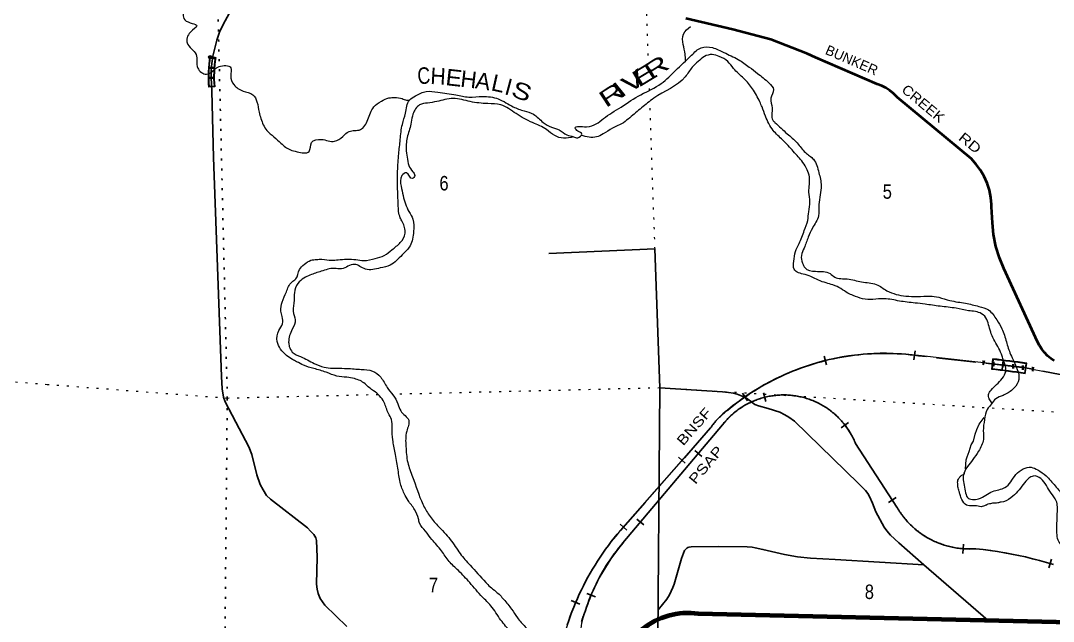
# Model space of a CAD drawing. Header units: feet. Extents: x -757852 to -501257, y -360805 to -170898.
# Drawn here: x -536034 to -523554, y -313832 to -306567 of the extents above; entities that cross this region are included whole.
import ezdxf

# ---------------------------------------------------------------- set-up
doc = ezdxf.new("R2010")
doc.units = ezdxf.units.FT
doc.header["$LTSCALE"] = 80
doc.header["$PDMODE"] = 32
doc.header["$PDSIZE"] = 40
doc.linetypes.add('DOTTED', pattern=[1.5, 0.3, -1.2])
doc.linetypes.add('LONG_DASHED', pattern=[7.5, 6, -1.5])
for name, color, linetype, lineweight in [('23', 7, 'Continuous', 70), ('26', 7, 'Continuous', 40), ('27', 7, 'Continuous', 13), ('29', 7, 'Continuous', 25), ('31', 7, 'Continuous', 13), ('34', 7, 'Continuous', 13), ('39', 7, 'Continuous', 13), ('41', 7, 'Continuous', 13), ('6', 7, 'DOTTED', 25), ('63', 7, 'Continuous', 25), ('7', 7, 'DOTTED', 13)]:
    doc.layers.add(name, color=color, linetype=linetype, lineweight=lineweight)

msp = doc.modelspace()

# ---------------------------------------------------------------- linework, layer by layer
at = {"layer": '23'}
msp.add_lwpolyline([(-528779.17, -314521.96), (-528771.75, -314429.19), (-528754.28, -314334.54), (-528727.02, -314242.24), (-528690.25, -314153.29), (-528644.39, -314068.67), (-528589.93, -313989.31), (-528587.62, -313986.94), (-528521.18, -313925.91), (-528448.73, -313872.15), (-528371.05, -313826.26), (-528289, -313788.74), (-528203.48, -313760), (-528115.42, -313740.36), (-528065.93, -313733.57), (-528025.79, -313730.04), (-527935.58, -313729.13), (-527845.76, -313737.67), (-520232.76, -313915.46)], dxfattribs=at)
at = {"layer": '26'}
msp.add_lwpolyline([(-523542.78, -310680.74), (-523585.86, -310651.92), (-523625.7, -310618.77), (-523661.86, -310581.63), (-523693.94, -310540.91), (-523721.58, -310497.06), (-523744.49, -310450.57), (-524150.2, -309565.91), (-524205.96, -309435.05), (-524248.53, -309296.9), (-524276.43, -309155.06), (-524289.35, -309011.09), (-524299.37, -308817.93), (-524300.25, -308791.86), (-524309.21, -308704.16), (-524327.28, -308617.88), (-524354.27, -308533.95), (-524389.88, -308453.31), (-524433.73, -308376.84), (-524485.33, -308305.36), (-524544.12, -308239.68), (-525437.76, -307496.25), (-525444.3, -307488.81), (-525484.7, -307448.19), (-525529.11, -307412.01), (-525577.07, -307380.68), (-525628.04, -307354.53), (-525681.46, -307333.85), (-526429.75, -307010.85), (-526525.64, -306966.85), (-526969.33, -306796.71), (-527428.38, -306673.89), (-527996.03, -306541.41)], dxfattribs=at)
at = {"layer": '29'}
for p, q in [((-533723.31, -307418.69), (-533702.32, -308221.33)), ((-533702.32, -308221.33), (-533606.4, -310871.08)), ((-528308.2, -311009.14), (-527551.75, -311057.84)), ((-525118.87, -313149.06), (-526192.24, -313084.94)), ((-525118.87, -313149.06), (-524340.65, -313823.01))]:
    msp.add_line(p, q, dxfattribs=at)
for points in [[(-533723.31, -307418.69), (-533731.84, -307254.13), (-533730.05, -307188.69), (-533726.43, -307117.83), (-533712.01, -306997.33), (-533661.47, -306802.36), (-533647.02, -306754.96), (-533629.87, -306706.22), (-533582.06, -306603.78), (-533434.07, -306336.6), (-533358.27, -306166.9), (-533351.95, -306151.1), (-533345.63, -306125.83), (-533340.22, -306076.64), (-533311.34, -305805.85)], [(-529651.7, -309381.65), (-528369.17, -309326.22), (-528308.2, -311009.14), (-528336.37, -314531.79)], [(-533606.4, -310871.08), (-533599.18, -311020.9), (-533581.13, -311118.38), (-533563.08, -311177.96), (-533433.14, -311423.49), (-533274.31, -311719.56), (-533238.21, -311815.23), (-533180.46, -312058.95), (-533137.14, -312178.09), (-533104.65, -312239.47), (-533061.33, -312308.07), (-533014.41, -312355.02), (-532566.82, -312701.64), (-532528.9, -312740.43), (-532491, -312780.15), (-532467.54, -312819.86), (-532458.53, -312853.29), (-532451.31, -313055.48), (-532458.53, -313380.44), (-532451.29, -313443.6), (-532438.66, -313495.95), (-532415.2, -313553.72), (-532386.33, -313597.08), (-532357.44, -313634.96), (-532090.34, -313893.15)], [(-525118.87, -313149.06), (-525419.96, -312881.41), (-525521.03, -312788.43), (-525566.15, -312737.88), (-525596.84, -312693.66), (-525697.91, -312505.9), (-525737.62, -312401.19), (-525773.72, -312321.75), (-525795.38, -312283.84), (-525822.45, -312249.54), (-525907.28, -312162.88), (-526683.38, -311411.85), (-526750.17, -311360.39), (-526797.09, -311333.3), (-526860.26, -311303.53), (-527001.05, -311256.59), (-527118.37, -311226.79), (-527159.88, -311209.65), (-527260.95, -311133.82), (-527295.24, -311114.86), (-527376.46, -311083.27), (-527419.78, -311073.33), (-527477.54, -311065.22), (-527551.75, -311057.84)], [(-526192.24, -313084.94), (-526490.26, -313065.6), (-526647.28, -313050.25), (-526804.31, -313022.27), (-527064.21, -312960.89), (-527158.06, -312941.93), (-527192.35, -312935.62), (-527255.53, -312932), (-527605.67, -312924.78), (-527930.55, -312928.39), (-527955.82, -312933.35), (-527971.16, -312938.77), (-527984.7, -312947.8), (-527996.43, -312958.63), (-528009.96, -312975.33), (-528046.06, -313072.82), (-528136.3, -313379.73), (-528150.76, -313423.05), (-528172.42, -313467.28), (-528194.07, -313510.61), (-528226.55, -313563.88), (-528327.62, -313693.86)]]:
    msp.add_lwpolyline(points, dxfattribs=at)
at = {"layer": '29', "linetype": 'DOTTED', "lineweight": 100}
msp.add_arc((-532298.04, -307241.25), 1433.34, 170.55497, 185.15661, dxfattribs=at)
at = {"layer": '31'}
for p, q in [((-533748.98, -307000.1), (-533674.92, -307011.98)), ((-533742.37, -307009.25), (-533684.11, -307018.6)), ((-533688.21, -307366.91), (-533762.95, -307373.25)), ((-533696.88, -307359.61), (-533755.67, -307364.6))]:
    msp.add_line(p, q, dxfattribs=at)
for radius, start, end in [(1470.84, 170.55498, 185.15662), (1462.84, 170.87474, 184.83687), (1403.84, 170.87429, 184.83642), (1395.84, 170.55495, 185.1566)]:
    msp.add_arc((-532298.04, -307241.25), radius, start, end, dxfattribs=at)
msp.add_point((-533742.37, -307009.25), dxfattribs=at)
at = {"layer": '34'}
for p, q in [((-523892.7, -310763.27), (-525182.21, -310617.98)), ((-527697.28, -311490.51), (-528787.42, -312733.58)), ((-528753.92, -312881.28), (-527551.72, -311454.94)), ((-525943.77, -311682.63), (-525446.11, -312449.68))]:
    msp.add_line(p, q, dxfattribs=at)
at = {"layer": '34', "lineweight": 25}
for p, q in [((-527028.44, -311174.64), (-527055.72, -311067.45)), ((-526116.77, -311492.33), (-526028.62, -311425.51)), ((-527800.29, -311836.92), (-527884.87, -311765.63)), ((-525546.11, -312393.84), (-525453.32, -312333.64)), ((-528502.05, -312665.46), (-528586.62, -312594.18)), ((-524649.52, -313010.11), (-524641.54, -312899.78)), ((-523607.72, -313184.08), (-523575.99, -313078.12)), ((-529087.47, -313536.93), (-529189.59, -313494.43))]:
    msp.add_line(p, q, dxfattribs=at)
for points in [[(-527401.62, -311300.95), (-527388.74, -311290.73), (-527375.73, -311280.86), (-527362.56, -311271.14), (-527349.27, -311261.67), (-527335.71, -311252.39), (-527322.02, -311243.45), (-527308.24, -311234.71), (-527294.2, -311226.14), (-527280.14, -311217.88), (-527265.88, -311209.83), (-527251.39, -311202.1), (-527236.93, -311194.58), (-527222.27, -311187.29), (-527207.38, -311180.31), (-527192.52, -311173.54), (-527177.55, -311167.03), (-527162.35, -311160.83), (-527147.08, -311154.81), (-527131.75, -311149.17), (-527116.34, -311143.79), (-527100.75, -311138.55), (-527085.11, -311133.7), (-527069.46, -311129.14), (-527053.65, -311124.72), (-527037.78, -311120.68), (-527021.9, -311116.94), (-527005.83, -311113.42), (-526989.84, -311110.24), (-526973.76, -311107.23), (-526957.55, -311104.57), (-526941.41, -311102.24), (-526925.16, -311100.17), (-526908.93, -311098.31), (-526892.56, -311096.79), (-526876.29, -311095.52), (-526859.88, -311094.6), (-526843.59, -311093.93), (-526827.19, -311093.51), (-526810.85, -311093.43), (-526794.49, -311093.64), (-526778.16, -311094.06), (-526761.77, -311094.86), (-526745.39, -311095.88), (-526729.09, -311097.22), (-526712.8, -311098.78), (-526696.55, -311100.75), (-526680.32, -311102.93), (-526664.2, -311105.35), (-526648.05, -311108.07), (-526631.97, -311111.12), (-526615.87, -311114.46), (-526599.91, -311117.97), (-526583.99, -311121.89), (-526568.17, -311126.06), (-526552.38, -311130.43), (-526536.76, -311135.09), (-526521.11, -311140.12), (-526505.58, -311145.32), (-526490.21, -311150.88), (-526474.9, -311156.55), (-526459.62, -311162.66), (-526444.57, -311168.95), (-526429.62, -311175.49), (-526414.65, -311182.31), (-526399.96, -311189.46), (-526385.33, -311196.72), (-526370.85, -311204.36), (-526356.39, -311212.2), (-526342.24, -311220.27), (-526328.16, -311228.67), (-526314.22, -311237.23), (-526300.38, -311246.03), (-526286.82, -311255.14), (-526273.29, -311264.46), (-526259.97, -311273.97), (-526246.84, -311283.77), (-526233.95, -311293.76), (-526221.16, -311303.99), (-526208.5, -311314.37), (-526196.13, -311325.07), (-526183.89, -311335.92), (-526171.85, -311347.06), (-526159.94, -311358.35), (-526148.35, -311369.87), (-526136.9, -311381.55), (-526125.67, -311393.41), (-526114.63, -311405.57), (-526103.86, -311417.81), (-526093.19, -311430.3), (-526082.86, -311442.94), (-526072.65, -311455.83), (-526062.78, -311468.84), (-526053.05, -311482.01), (-526043.58, -311495.3), (-526034.31, -311508.86), (-526025.38, -311522.55), (-526016.62, -311536.32), (-526008.06, -311550.37), (-525999.79, -311564.43), (-525991.75, -311578.69)], [(-529254.31, -313836.65), (-529252.43, -313828.3), (-529250.38, -313820.04), (-529248.24, -313811.82), (-529245.93, -313803.57), (-529243.51, -313795.44), (-529240.93, -313787.31), (-529238.16, -313779.23), (-529235.31, -313771.23), (-529232.32, -313763.25), (-529229.13, -313755.31), (-529225.87, -313747.46), (-529222.47, -313739.67), (-529218.92, -313731.98), (-529208.9, -313700.28), (-529195.37, -313659.7), (-529180.97, -313619.21), (-529166.01, -313579.21), (-529150.35, -313539.14), (-529133.94, -313499.7), (-529116.83, -313460.19), (-529098.98, -313421.32), (-529080.59, -313382.59), (-529061.64, -313344.32), (-529041.8, -313306.14), (-529021.22, -313268.61), (-529000.25, -313231.38), (-528978.41, -313194.25), (-528956.16, -313157.79), (-528933.19, -313121.61), (-528909.31, -313085.87), (-528885.21, -313050.64), (-528860.39, -313015.69), (-528834.66, -312981.19), (-528808.71, -312947.19), (-528782.18, -312913.66), (-528754.76, -312880.57), (-527552.57, -311454.24), (-527550.81, -311452.02), (-527540.58, -311439.24), (-527530.2, -311426.58), (-527519.5, -311414.21), (-527508.65, -311401.97), (-527497.5, -311389.93), (-527486.21, -311378.02), (-527474.7, -311366.43), (-527463.02, -311354.98), (-527451.15, -311343.75), (-527439, -311332.72), (-527426.75, -311321.95), (-527414.26, -311311.28), (-527401.62, -311300.95)], [(-525991.75, -311578.69), (-525984.02, -311593.18), (-525976.5, -311607.64), (-525969.21, -311622.3), (-525962.22, -311637.18), (-525955.45, -311652.04), (-525948.95, -311667.02), (-525942.79, -311682.12), (-525445.17, -312449.1), (-525440.82, -312456.61), (-525431.71, -312471.76), (-525422.41, -312486.78), (-525412.72, -312501.56), (-525402.84, -312516.24), (-525392.77, -312530.69), (-525382.42, -312545.03), (-525371.77, -312559.13), (-525360.82, -312573.11), (-525349.79, -312586.88), (-525338.36, -312600.41), (-525326.77, -312613.73), (-525314.96, -312626.94), (-525302.98, -312639.82), (-525290.61, -312652.57), (-525278.15, -312665.12), (-525265.41, -312677.33), (-525252.58, -312689.44), (-525239.36, -312701.31), (-525226.07, -312712.87), (-525212.58, -312724.21), (-525198.81, -312735.43), (-525184.85, -312746.23), (-525170.81, -312756.93), (-525156.49, -312767.29), (-525141.98, -312777.53), (-525127.39, -312787.37), (-525112.52, -312796.98), (-525097.55, -312806.38), (-525082.41, -312815.56), (-525067.1, -312824.32), (-525051.59, -312832.97), (-525036.01, -312841.3), (-525020.24, -312849.33), (-525004.41, -312857.03), (-524988.37, -312864.52), (-524972.26, -312871.79), (-524955.98, -312878.65), (-524939.61, -312885.3), (-524923.06, -312891.63), (-524906.43, -312897.75), (-524889.73, -312903.46), (-524872.94, -312908.96), (-524856.08, -312914.15), (-524839.04, -312919.01), (-524822.01, -312923.58), (-524804.81, -312927.93), (-524787.64, -312931.87), (-524770.28, -312935.59), (-524752.95, -312938.92), (-524735.54, -312942.04), (-524718.15, -312944.84), (-524700.58, -312947.33), (-524683.05, -312949.42), (-524665.52, -312951.31), (-524647.82, -312952.87), (-524630.24, -312954.14), (-524612.59, -312955.1), (-524594.87, -312955.65), (-524577.27, -312956), (-524559.59, -312956.05), (-524541.83, -312955.68), (-524524.19, -312955.12), (-524506.59, -312954.25), (-524488.8, -312952.97), (-524402.99, -312962.74), (-524316.36, -312974.12), (-524230.65, -312986.79), (-524144.9, -313001.04), (-524059.25, -313017.33), (-523974.37, -313034.42), (-523889.46, -313053.1), (-523804.64, -313073.82), (-523720.61, -313095.36), (-523637, -313118.31), (-523553.44, -313143.34)]]:
    msp.add_lwpolyline(points, dxfattribs=at)
at = {"layer": '34'}
for centre, radius, start, end in [((-525592.86, -313553.2), 2963.81, 82.03586, 129.79826), ((-506144.9, -220946.05), 91553.9, 258.8224, 259.25715), ((-526813.24, -312031.32), 936.79, 21.8529, 142.0278), ((-526917.73, -312036.87), 951.96, 126.94894, 144.97455), ((-524567.67, -311943.09), 1014.05, 209.97164, 274.45943), ((-526297.34, -314881.83), 3288.7, 139.21479, 163.14156), ((-526873.21, -314458.54), 2454.55, 140.01493, 162.79181), ((-525009.96, -317906.42), 4979.7, 72.99745, 83.99289), ((-528777.04, -313939.58), 487.12, 154.82595, 214.82992)]:
    msp.add_arc(centre, radius, start, end, dxfattribs=at)
at = {"layer": '34', "linetype": 'DOTTED', "lineweight": 100}
msp.add_arc((-526040.64, -326003.24), 15384.06, 81.58885, 84.02116, dxfattribs=at)
at = {"layer": '39'}
for p, q in [((-524644.42, -312057.42), (-524640.31, -312054.14)), ((-524626.24, -312042.91), (-524624.83, -312041.79))]:
    msp.add_line(p, q, dxfattribs=at)
msp.add_lwpolyline([(-524616.23, -311988.8), (-524606.07, -311878.21), (-524596.51, -311839.99), (-524569.44, -311776.29), (-524548.73, -311698.25), (-524520.07, -311650.47), (-524497.77, -311567.66), (-524477.07, -311511.92), (-524450, -311448.22), (-524389.04, -311366.26)], dxfattribs=at)
for points in [[(-533671.27, -305756.46), (-533571.42, -305896.81), (-533457.62, -306043.04), (-533436.77, -306210.43), (-533550.58, -306321.32), (-533657.5, -306404.32), (-533704.1, -306354.63), (-533660.5, -306179.24), (-533693.57, -306081.77), (-533829.11, -306117.65), (-533936.91, -306228.74), (-533943.55, -306377.18), (-534039.39, -306426.37), (-534049.47, -306556.63), (-533905.29, -306629.49), (-533981.96, -306707.42), (-534022.12, -306836.72), (-533914.14, -306976.73), (-533893.16, -307140.11), (-533787.19, -307215.78), (-533692.59, -307157.27)], [(-528001.07, -307049.37), (-528002.88, -306970.96), (-528027.71, -306855.73), (-528024.14, -306729.26), (-527937.91, -306636.44)], [(-527100.58, -307548.05), (-527187.95, -307390.61), (-527294.43, -307266.71), (-527419, -307144.24), (-527488.65, -307061.69), (-527591.05, -307000.19), (-527676.61, -306977.39), (-527769.62, -307000.56), (-527845.73, -307060.42), (-527918.14, -307130.45), (-528002.01, -307246.31), (-528383.28, -307505.42), (-528529.35, -307621.33), (-528673.53, -307741.31), (-528749.64, -307801.17), (-528882.18, -307869.29), (-528992.6, -307936.1), (-529074.03, -307973.7), (-529257.99, -307953.81)], [(-528775.87, -307613.52), (-528538.42, -307462.34), (-528291.45, -307327.54), (-528118, -307170.32), (-527925.65, -306985.57), (-527810.46, -306894.81), (-527673.98, -306893.1), (-527535.37, -306951.73), (-527361.5, -307037.59), (-527227.9, -307128.2), (-527128, -307205.69), (-526991.09, -307318.5), (-526935.47, -307400.61), (-526966.86, -307506.08), (-526952.52, -307625.06), (-526945.01, -307769.93), (-526917.83, -307798.91), (-526771.58, -307934.11), (-526648.7, -308046.48), (-526549.99, -308162.1), (-526452.22, -308243.54), (-526387.09, -308406.3), (-526359.85, -308561.84), (-526387.04, -308789.99), (-526391.37, -308928.46), (-526466.22, -309076.75), (-526515.71, -309183.65), (-526566.01, -309316.65), (-526598.9, -309406), (-526583.81, -309500.9), (-526557.38, -309553.96), (-526426.35, -309598.29), (-526250.66, -309625.95), (-526195.79, -309667.86), (-526044.03, -309690.75), (-525870.59, -309726.37), (-525693.03, -309758.11), (-525564.94, -309832.47), (-525336.27, -309897.97), (-525195.96, -309902.41), (-525045.39, -309899.14), (-524939.48, -309912.54), (-524804.25, -309950.97), (-524614.72, -309985.1), (-524455.38, -310022.28), (-524336.37, -310066.23), (-524237.79, -310185.86), (-524174.91, -310292.31), (-524121.68, -310450.68), (-524070.26, -310602.97), (-524030.47, -310688.24)], [(-533692.59, -307157.27), (-533635.8, -307122.15), (-533493.8, -307136.69), (-533494.87, -307235.08), (-533458.05, -307340.71), (-533346.12, -307418.58), (-533227.18, -307464.53), (-533177.64, -307548.46), (-533151.47, -307673.83), (-533129.8, -307750.85), (-533060.03, -307893.68), (-532972.22, -307972.79), (-532888.35, -308049.77), (-532774.49, -308129.71), (-532692.94, -308152.38), (-532548.38, -308148.93), (-532516.93, -308041.45), (-532401.37, -308002.92), (-532239.58, -308026.12), (-532141.5, -307968.97), (-532065.33, -307907.1), (-531928.22, -307885.32), (-531838.15, -307763.63), (-531765.17, -307611.26), (-531674.66, -307539.8), (-531583.21, -307502.52), (-531512.81, -307496.72), (-531422.93, -307509.61), (-531371.32, -307527.31), (-531337.54, -307525.91)], [(-529628.79, -314310.67), (-529703.77, -314257.36), (-529914.09, -314118.12), (-530111.63, -313955.18), (-530229.69, -313816.85), (-530352.64, -313642.21), (-530451.72, -313538.63), (-530606.74, -313362.98), (-530742.65, -313218.06), (-530855.51, -313106.01), (-530947.83, -312978.54), (-531063.88, -312840.28), (-531143.05, -312741.35), (-531212.26, -312644.74), (-531226.66, -312592.06), (-531273.32, -312480.1), (-531352.11, -312369.13), (-531397.7, -312287.33), (-531447.62, -312151.16), (-531474.35, -311979.57), (-531508.61, -311791.66), (-531535.85, -311636.12), (-531545.55, -311497.21), (-531552.18, -311388.52), (-531590.08, -311317.01), (-531640.05, -311182.85), (-531770.08, -311042.14), (-531819.18, -311008.44), (-531871.79, -310958.56), (-532000.25, -310896.24), (-532092.01, -310879.27), (-532213.96, -310865.37), (-532342.92, -310819.1), (-532489.99, -310774.27), (-532615.13, -310734.14), (-532698.06, -310691.34), (-532749.41, -310665.61), (-532820.06, -310615.16), (-532891.9, -310538.56), (-532933.18, -310446.86), (-532913, -310314.92), (-532868.28, -310231.96), (-532873.6, -310145.42), (-532887.56, -310078.68), (-532874.15, -309970.63), (-532822.16, -309847.74), (-532758.27, -309729.23), (-532708.85, -309688.61), (-532663.25, -309577.56), (-532605.06, -309513.11), (-532525.32, -309465.42), (-532456.8, -309455.54), (-532392.47, -309451.55), (-532276.54, -309465.26), (-532198.05, -309457.7), (-532091.58, -309453.04), (-531981.34, -309456.53), (-531887.39, -309467.54), (-531748.21, -309443.83), (-531638.73, -309407.12), (-531546.27, -309337.73), (-531445.24, -309250.53), (-531387.55, -309137.86), (-531419.43, -309002.26), (-531445.92, -308951.2), (-531471.03, -308791.71), (-531478.47, -308580.55), (-531478.4, -308385.7), (-531463.86, -308177.24), (-531446.44, -308005.04), (-531420.63, -307821.05), (-531384.36, -307687.6), (-531335.25, -307528.46), (-531263.4, -307476.49), (-531133.37, -307424.36), (-530991.19, -307432.88), (-530773.54, -307465.89), (-530617.83, -307490.91), (-530451.09, -307484.14), (-530261.44, -307514.25), (-530079.8, -307608.39), (-529948.96, -307658.73), (-529837.85, -307698.41), (-529718.6, -307798.61), (-529620.07, -307855.97), (-529524.81, -307889.11), (-529432.36, -307948.29), (-529352.82, -307970.89), (-529301.02, -307982.58), (-529251.47, -307937.95), (-529300.58, -307904.25), (-529331.45, -307865.11), (-529196.54, -307849.29), (-528990.84, -307751.35), (-528775.87, -307613.52)], [(-529350.87, -307972.97), (-529473.7, -307987.15), (-529579.11, -307957.7), (-529679.14, -307884.23), (-529847.06, -307800.57), (-530046.3, -307691.81), (-530231.56, -307585.5), (-530389.59, -307570.45), (-530599.48, -307545.73), (-530806.98, -307509.03), (-531004.72, -307544.95), (-531115.65, -307563.53), (-531212.67, -307586.58), (-531292.35, -307696.54), (-531313.52, -307796.31), (-531356.81, -307961.67), (-531375.73, -308117.76), (-531362.83, -308218.61), (-531341.86, -308317.7), (-531296.07, -308393.48), (-531271.46, -308440.46), (-531298.71, -308477.77), (-531370.8, -308409.19), (-531425.98, -308441.59), (-531435.94, -308567.83), (-531411.46, -308683.11), (-531341.25, -308876.17), (-531293.97, -308968.06), (-531284.58, -309117.01), (-531328.12, -309290.4), (-531423.83, -309399.86), (-531566.14, -309523.92), (-531687.59, -309558.24), (-531866.6, -309572.66), (-532001.2, -309514.16), (-532157.35, -309567.47), (-532243.47, -309562.73), (-532401.06, -309597.92), (-532536.92, -309643.84), (-532610.26, -309679.68), (-532682.55, -309745.69), (-532726.14, -309856.8), (-532727.02, -309949.18), (-532741.19, -310081.31), (-532714.32, -310184.61), (-532752.03, -310299.93), (-532794.94, -310453.25), (-532788.01, -310507.08)], [(-524157.22, -310677.1), (-524173.3, -310625.82), (-524212.44, -310530.17), (-524261.92, -310444.23), (-524303.25, -310354.54), (-524330.56, -310265.28), (-524356.05, -310182.12), (-524420.06, -310111.79), (-524579.4, -310074.6), (-524728.97, -310045.76), (-524922.82, -310021.54), (-525104.58, -309995.7), (-525224.53, -309981.86), (-525414.37, -309957.77), (-525596.08, -309929.92), (-525734.75, -309937.58), (-525858.89, -309929.63), (-525974.01, -309889.82), (-526035.39, -309863.78), (-526121.89, -309806.8), (-526216.84, -309763.62), (-526298.33, -309738.94), (-526393.59, -309705.79), (-526482.53, -309662.8), (-526575.86, -309631.72), (-526651.33, -309607.23), (-526684.4, -309574.05), (-526689.41, -309477.46), (-526669.67, -309359.57), (-526624.51, -309262.57), (-526563.43, -309105.81), (-526521.46, -308982.59), (-526510.18, -308878.49), (-526496.4, -308758.4), (-526506.73, -308639.55), (-526501.02, -308456.93), (-526528.39, -308369.69), (-526581.81, -308281.62), (-526695.99, -308147.43), (-526824.13, -308010.79), (-526938.88, -307894.67), (-527031.82, -307722.98), (-527074.47, -307611.15), (-527100.58, -307548.05)], [(-532788.01, -310507.08), (-532750.6, -310575.18), (-532650.01, -310630.59), (-532486.04, -310712.12), (-532367.03, -310756.06), (-532265.13, -310769.33), (-532213.13, -310770.47)], [(-524030.47, -310688.24), (-523978.33, -310935.32), (-524047.48, -311029.56), (-524161.98, -311098.25), (-524249.54, -311139.67), (-524299.59, -311200.36), (-524351.9, -311269.01), (-524385.79, -311390.47), (-524400.13, -311528.62), (-524399.32, -311631.1), (-524457.96, -311773.87), (-524527.36, -311876.13), (-524592.13, -311958.45), (-524641.93, -312075.39), (-524617.44, -312254.95), (-524591.83, -312334.11), (-524457.86, -312348.39), (-524288.61, -312261.35), (-524138.66, -312213.87), (-524005.37, -312057.38), (-523820.03, -311968.84), (-523742.74, -311999.41), (-523640.71, -312072.95), (-523532.11, -312192.9), (-523430.02, -312328.71), (-523387.12, -312496.8), (-523367.78, -312712.36), (-523375.11, -312818.59), (-523373.17, -312884.94), (-523293.44, -312965.81), (-523177.19, -313033.77), (-523072.72, -313093.33), (-522969.75, -313136.76), (-522869.98, -313153.98), (-522730.61, -313124.25), (-522528.43, -313074.4), (-522416.18, -313013.68), (-522297.36, -312935.08), (-522212.93, -312801.15), (-522137.51, -312699.08), (-522074.43, -312542.39), (-522003.27, -312448.22), (-521910.76, -312376.82), (-521857.83, -312352.38), (-521721.54, -312356.7), (-521560.57, -312341.71), (-521460.29, -312278.59)], [(-524295.21, -311188.44), (-524327.78, -311139.2), (-524336.23, -311088.71), (-524306.48, -311035.42), (-524240.14, -310967.21), (-524171.62, -310893.04), (-524128.83, -310808.02), (-524157.22, -310677.1)], [(-532213.13, -310770.47), (-532088.69, -310772.91), (-531918.51, -310784.33), (-531780.71, -310804.76), (-531682.69, -310878.17), (-531604.34, -311003.19), (-531534.95, -311093.78), (-531474.13, -311202.17), (-531440.69, -311287.6), (-531343.86, -311399.14), (-531368.04, -311530.95), (-531377.82, -311715.45), (-531355.78, -311908.99), (-531297.04, -312083.61), (-531172.98, -312414.97), (-531096.88, -312547.96), (-530996.42, -312671.66), (-530841.22, -312841.3), (-530722.16, -313011.8), (-530602.15, -313152.2), (-530412.07, -313361.11), (-530361.52, -313412.93), (-530291.06, -313469.4), (-530193.79, -313566.89), (-530101.16, -313684.33), (-530030.14, -313787.01), (-529937.26, -313896.42), (-529802.53, -314015.19), (-529665.31, -314117.97), (-529589.97, -314180.82)], [(-520946.88, -311896.45), (-520964.33, -311880.49), (-521019.63, -311852.62), (-521104.5, -311872.03), (-521141.09, -311951.22), (-521159.57, -312028.98), (-521240.43, -312112.8), (-521306.08, -312223.21), (-521365.02, -312376.02), (-521439.56, -312450), (-521593.7, -312439.09), (-521734.32, -312444.68), (-521812.36, -312438.19), (-521903.75, -312473.47), (-521995.39, -312645.33), (-522055.59, -312774), (-522163.32, -312947.36), (-522239.99, -313025.28), (-522378.54, -313093.21), (-522550.98, -313154.04), (-522698.92, -313201.59), (-522833.9, -313219.41), (-523110.18, -313136.33), (-523270.77, -313075), (-523339.04, -313012.58), (-523418.9, -312935.72), (-523496.5, -312850.9), (-523509.71, -312760.09), (-523506.51, -312529.18), (-523519.65, -312372.08), (-523580.97, -312279.74), (-523638.28, -312187.53), (-523703.91, -312105.1), (-523797.24, -312074.02), (-523848.22, -312100.53), (-523916.81, -312176.7), (-524066.26, -312336.69), (-524186.27, -312389.13), (-524201.4, -312388.26)], [(-524708.75, -312176.71), (-524710.38, -312148.95), (-524707.2, -312123.46), (-524694.46, -312102.76), (-524685.7, -312086.84), (-524672.96, -312074.09), (-524660.22, -312063.74), (-524640.31, -312056.58)], [(-524370.3, -312427.49), (-524427.53, -312445.16), (-524464.01, -312437.88), (-524531.88, -312435.73), (-524602.54, -312426.01), (-524660.47, -312356.47), (-524680.68, -312300.9), (-524692.38, -312259.32), (-524707.08, -312204.9), (-524708.75, -312176.71)], [(-524370.3, -312427.49), (-524342.5, -312411.72), (-524310.65, -312405.35), (-524286.76, -312399.77), (-524255.71, -312398.18), (-524224.65, -312395), (-524199.17, -312389.42)]]:
    msp.add_spline(points, degree=3, dxfattribs=at)
at = {"layer": '6'}
msp.add_lwpolyline([(-533663.83, -305834.93), (-533536.5, -311134.85), (-533568.22, -314410.92)], dxfattribs=at)
at = {"layer": '63'}
for p, q in [((-525224.26, -310558.36), (-525238.96, -310667.99)), ((-526322.3, -310622.69), (-526296.3, -310730.2)), ((-524159.74, -310676.72), (-524172.13, -310786.63)), ((-527310.69, -311072.74), (-527248.45, -311164.18)), ((-528084.46, -311846.9), (-528001.29, -311919.83)), ((-528789.45, -312654.75), (-528706.29, -312727.68)), ((-529378.89, -313581), (-529277.37, -313624.91))]:
    msp.add_line(p, q, dxfattribs=at)
at = {"layer": '63', "lineweight": 13}
for p, q in [((-524298.08, -310785.86), (-524283.8, -310656.65)), ((-524289.25, -310778.82), (-524276.72, -310665.51)), ((-523894.72, -310837.48), (-523876.04, -310708.83))]:
    msp.add_line(p, q, dxfattribs=at)
at = {"layer": '63', "linetype": 'LONG_DASHED'}
for points in [[(-523210.96, -310896.42), (-523892.87, -310764.36), (-525182.34, -310619.07), (-525233.75, -310612.18), (-525285.01, -310606.5), (-525336.4, -310601.71), (-525388.15, -310597.46), (-525439.77, -310594.43), (-525491.24, -310592.31), (-525543.07, -310590.74), (-525594.78, -310590.39), (-525646.31, -310590.96), (-525698.26, -310592.37), (-525749.75, -310594.74), (-525801.32, -310597.69), (-525853.05, -310601.83), (-525904.32, -310606.91), (-525955.72, -310612.89), (-526006.9, -310619.49), (-526058.24, -310627.27), (-526109.08, -310635.7), (-526160.09, -310645.32), (-526210.59, -310655.61), (-526261.21, -310666.77), (-526311.37, -310678.91), (-526361.37, -310691.95), (-526411.15, -310705.63)], [(-526411.15, -310705.63), (-526460.79, -310720.52), (-526510.23, -310736.05), (-526559.2, -310752.53), (-526607.96, -310769.63), (-526656.3, -310788.01), (-526704.44, -310807), (-526752.06, -310826.66), (-526799.51, -310847.24), (-526846.5, -310868.79), (-526893.33, -310891.26), (-526939.6, -310914.1), (-526985.45, -310938.2), (-527030.8, -310962.97), (-527075.93, -310988.36), (-527120.27, -311014.47), (-527164.48, -311041.79), (-527208.14, -311069.49), (-527251.04, -311098.19), (-527293.7, -311127.22), (-527335.93, -311157.51), (-527377.33, -311188.22), (-527418.21, -311219.6), (-527458.93, -311251.89), (-527489.27, -311276.96), (-527502.53, -311287.06), (-527515.47, -311297.38), (-527528.23, -311307.93), (-527540.96, -311318.7), (-527553.38, -311329.71), (-527565.55, -311340.89), (-527577.69, -311352.27), (-527589.52, -311363.91), (-527601.11, -311375.71), (-527612.6, -311387.81), (-527623.76, -311400.02), (-527634.81, -311412.37), (-527645.64, -311425.04), (-527656.13, -311437.81), (-527666.46, -311450.81), (-527676.59, -311463.91), (-527686.5, -311477.31), (-527696.13, -311490.72), (-527696.38, -311491.16), (-528786.59, -312734.3), (-528823.92, -312778.07), (-528860.04, -312822.46), (-528895.42, -312867.49), (-528930.51, -312913.2), (-528964.4, -312959.52), (-528997.32, -313006.24), (-529029.96, -313053.63), (-529061.37, -313101.63), (-529091.84, -313150.03), (-529121.77, -313199.32), (-529150.54, -313248.77), (-529178.8, -313298.63), (-529206.06, -313349.35), (-529232.15, -313400.22), (-529257.49, -313451.75), (-529282.11, -313503.44), (-529305.74, -313556), (-529328.46, -313608.49), (-529350.16, -313661.84), (-529370.94, -313715.12), (-529390.98, -313769.04), (-529409.84, -313823.11), (-529427.73, -313877.58)]]:
    msp.add_lwpolyline(points, dxfattribs=at)
at = {"layer": '63', "lineweight": 13}
msp.add_lwpolyline([(-523885.1, -310715.63), (-523901.49, -310828.45), (-524289.25, -310778.82)], dxfattribs=at)
for radius, start, end in [(15446.83, 81.94448, 83.46936), (15438.83, 81.97427, 83.43951), (15316.83, 81.94624, 83.46958), (15324.83, 81.97602, 83.43762)]:
    msp.add_arc((-526040.64, -326003.24), radius, start, end, dxfattribs=at)
at = {"layer": '7'}
msp.add_line((-528434.36, -307411.95), (-528435.96, -307366.46), dxfattribs=at)
for points in [[(-528449.16, -306989.95), (-528486.43, -305927.26), (-528420.07, -300593.99), (-528246.29, -295290.24), (-528150.36, -289973.98), (-528000.88, -284741.78), (-527905.89, -279391.34), (-527758.73, -274104.83), (-527756.13, -268776.96)], [(-528336.37, -314531.79), (-528308.2, -311009.14), (-528429.8, -307541.93)], [(-535711.42, -310969.41), (-539027.89, -310708.91), (-544141.85, -310477.55), (-547038.86, -310387.13)], [(-531713.5, -311091.01), (-533536.5, -311134.85), (-535711.42, -310969.41)], [(-515633.75, -311349.7), (-517791.93, -311287.91), (-520412.75, -311296.54), (-523071.77, -311329.63), (-528308.2, -311009.14), (-531539.87, -311086.84)]]:
    msp.add_lwpolyline(points, dxfattribs=at)

# ---------------------------------------------------------------- texts
at = {"layer": '27'}
msp.add_text('BUNKER', height=120, rotation=336.653, dxfattribs=at).set_placement((-526320.17, -306967.17))
for s, width, p in [('CREEK', 1.1, (-525398.06, -307420.43)), ('RD', 1.25, (-524710.7, -307999.62))]:
    msp.add_text(s, height=120, rotation=320.243, dxfattribs=dict(at, width=width)).set_placement(p)
at = {"layer": '34', "width": 1.25}
msp.add_text('PSAP', height=120, rotation=49.874, dxfattribs=at).set_placement((-527878.87, -312182.74))
at = {"layer": '41'}
for s, rotation, width, p in [('E', 31.247, 1.65, (-528570.82, -307383.44)), ('R', 32.779, 1.5, (-528418.13, -307291.88)), ('C', 3.702, 0.8, (-531232.34, -307336.51)), ('H', 356.841, 0.95, (-531085.99, -307333.11)), ('E', 353.638, 1.1, (-530906.31, -307345.87)), ('L', 347.42, 1.05, (-530359.09, -307407.07)), ('V', 32.761, 1.5, (-528689.79, -307454.38)), ('S', 339.598, 1.3, (-530119.95, -307474.63)), ('R', 33.386, 1.55, (-528962.9, -307627.43)), ('I', 38.815, 1.55, (-528782.25, -307516.35))]:
    msp.add_text(s, height=200, rotation=rotation, dxfattribs=dict(at, width=width)).set_placement(p)
for s, rotation, p in [('H', 353.408, (-530726.62, -307365.27)), ('A', 350.762, (-530548.14, -307382.77)), ('I', 344.984, (-530197.38, -307455.44))]:
    msp.add_text(s, height=200, rotation=rotation, dxfattribs=at).set_placement(p)
at = {"layer": '63', "width": 1.25}
msp.add_text('BNSF', height=120, rotation=48.75, dxfattribs=at).set_placement((-528026.47, -311715.89))
at = {"layer": '7', "width": 0.85}
for s, p in [('6', (-530972.75, -308620.3)), ('5', (-525615.42, -308721.01)), ('7', (-531100.49, -313479.95)), ('8', (-525832.47, -313561.34))]:
    msp.add_text(s, height=175, dxfattribs=at).set_placement(p)

doc.saveas('drawing.dxf')
